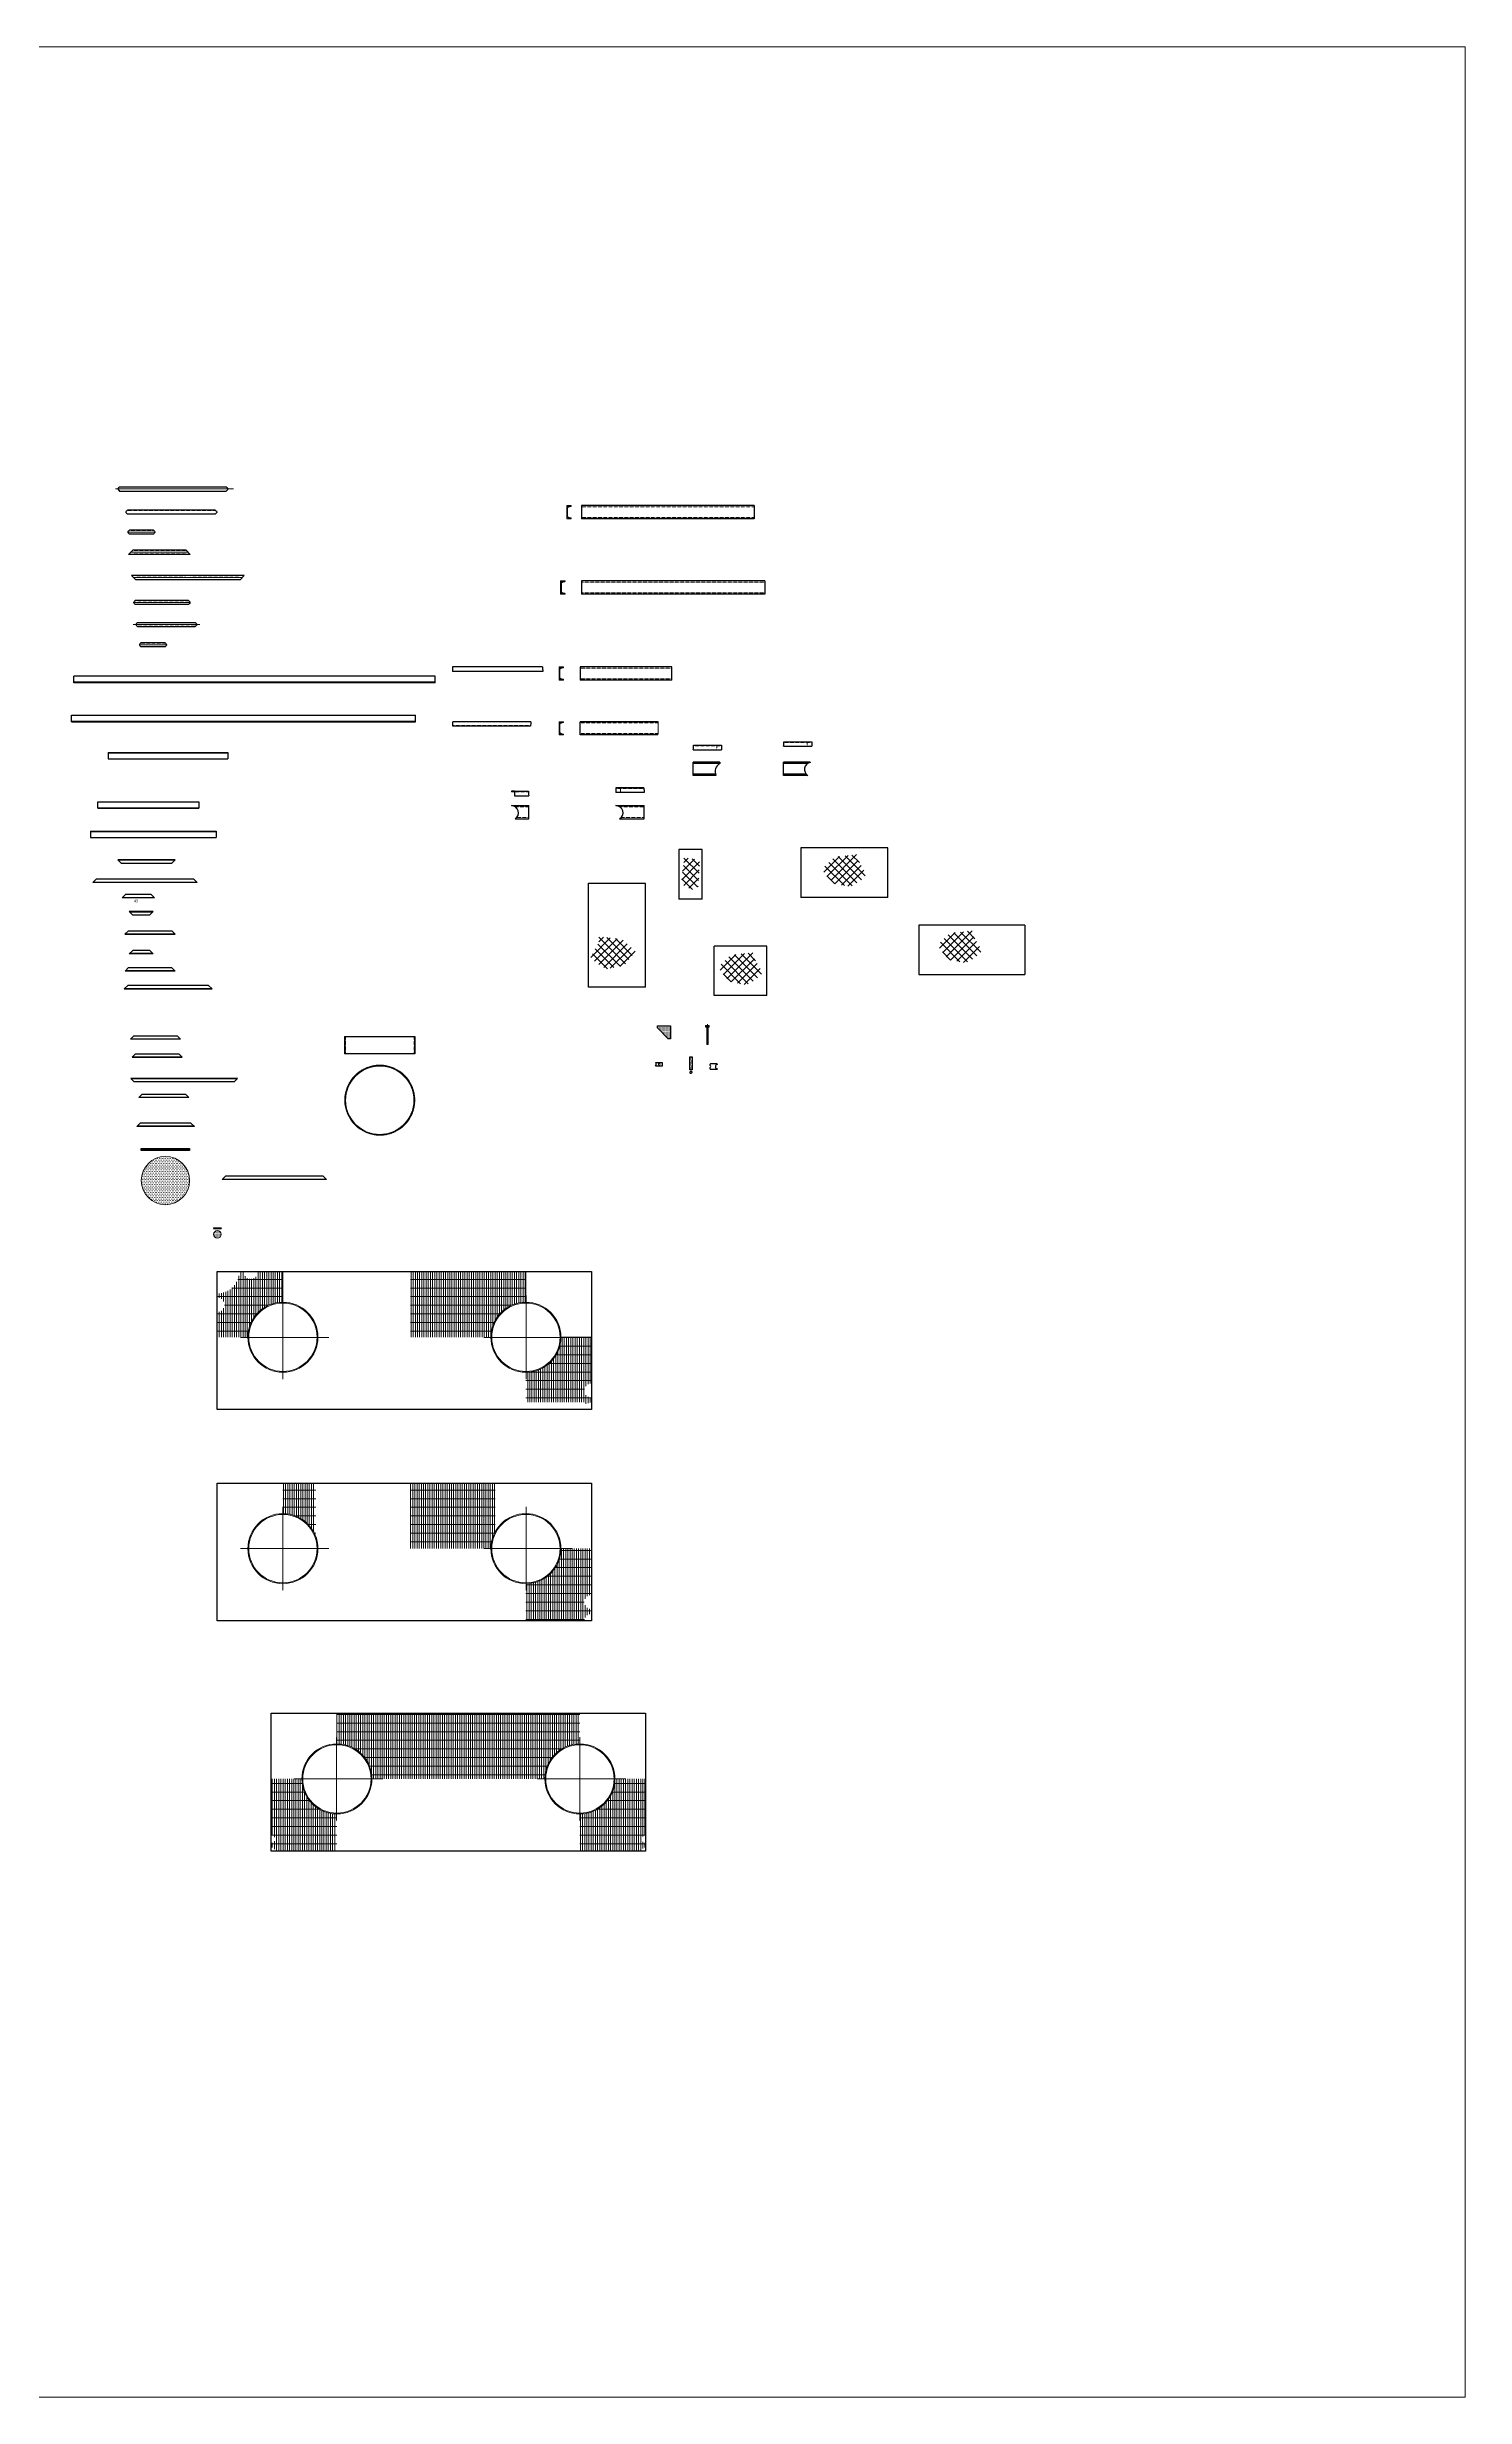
# Model space of a CAD drawing. Header units: inches. Extents: x -18249 to 140262, y -20124 to 30200.
# Drawn here: x 123807 to 140262, y -20124 to 7141 of the extents above; entities that cross this region are included whole.
import ezdxf

# ---------------------------------------------------------------- set-up
doc = ezdxf.new("R2010")
doc.units = ezdxf.units.IN
doc.header["$LTSCALE"] = 5
doc.header["$MEASUREMENT"] = 0
doc.linetypes.add('CENTER', pattern=[2, 1.25, -0.25, 0.25, -0.25])
doc.linetypes.add('HIDDEN', pattern=[0.375, 0.25, -0.125])
for name, color, linetype, lineweight in [('CENTER LINE', 1, 'CENTER', 0), ('HATCH', 250, 'Continuous', 0), ('HIDDEN', 8, 'HIDDEN', 0), ('STRUCTURE', 3, 'Continuous', 25)]:
    doc.layers.add(name, color=color, linetype=linetype, lineweight=lineweight)
doc.styles.add('BUKAKA 01', font='simpfrac.shx', dxfattribs={"height": 1.2})
pattern_1 = [(90, (68756.28, 118642.346), (-25, 2e-15), []), (180, (68756.28, 118642.35), (-1e-14, -100), [])]
pattern_2 = [(90, (145200.82, -33302.107), (-25, 2e-15), []), (180, (145200.82, -33302.11), (-1e-14, -100), [])]
pattern_3 = [(90, (146771.062, -43205.362), (-25, 2e-15), []), (180, (146771.06, -43205.36), (-1e-14, -100), [])]

msp = doc.modelspace()

# ---------------------------------------------------------------- hatches: boundary and pattern name
at = {"layer": 'HATCH'}
h = msp.add_hatch(dxfattribs=at)
h.set_pattern_fill('ANSI31', color=256, scale=100)
h.set_pattern_definition([(45, (265946.584, 65410.776), (-8.8388348, 8.8388348), [])])
h.paths.add_polyline_path([(129885.31949, 1811.05766, 0.3306147474), (129891.00437, 1818.71535), (129891.00437, 1820.77634), (129840.00437, 1820.77634), (129840.00437, 1667.77634), (129891.00437, 1667.77634), (129891.00437, 1669.83734, 0.3306147474), (129885.31949, 1677.49503), (129853.68926, 1687.05766, -0.3306147474), (129848.00437, 1694.71535), (129848.00437, 1793.83734, -0.3306147474), (129853.68926, 1801.49503)])
h = msp.add_hatch(dxfattribs=at)
h.set_pattern_fill('ANSI31', color=256, scale=100)
h.set_pattern_definition([(45, (265874.034, 64536.036), (-8.8388348, 8.8388348), [])])
h.paths.add_polyline_path([(129812.76933, 936.31727, 0.3306147474), (129818.45421, 943.97496), (129818.45421, 946.03595), (129767.45421, 946.03595), (129767.45421, 793.03595), (129818.45421, 793.03595), (129818.45421, 795.09695, 0.3306147474), (129812.76933, 802.75464), (129781.13909, 812.31727, -0.3306147474), (129775.45421, 819.97496), (129775.45421, 919.09695, -0.3306147474), (129781.13909, 926.75464)])
h = msp.add_hatch(dxfattribs=at)
h.set_pattern_fill('ANSI31', color=256, scale=100)
h.set_pattern_definition([(45, (265857.766, 63537.803), (-8.8388348, 8.8388348), [])])
h.paths.add_polyline_path([(129796.50122, -61.91587, 0.3306147474), (129802.1861, -54.25818), (129802.1861, -52.19718), (129751.1861, -52.19718), (129751.1861, -205.19718), (129802.1861, -205.19718), (129802.1861, -203.13619, 0.3306147474), (129796.50122, -195.4785), (129764.87099, -185.91587, -0.3306147474), (129759.1861, -178.25818), (129759.1861, -79.13619, -0.3306147474), (129764.87099, -71.4785)])
h = msp.add_hatch(dxfattribs=at)
h.set_pattern_fill('ANSI31', color=256, scale=100)
h.set_pattern_definition([(45, (265857.766, 62902.587), (-8.8388348, 8.8388348), [])])
h.paths.add_polyline_path([(129796.50122, -697.13134, 0.3306147474), (129802.1861, -689.47365), (129802.1861, -687.41265), (129751.1861, -687.41265), (129751.1861, -840.41265), (129802.1861, -840.41265), (129802.1861, -838.35166, 0.3306147474), (129796.50122, -830.69397), (129764.87099, -821.13134, -0.3306147474), (129759.1861, -813.47365), (129759.1861, -714.35166, -0.3306147474), (129764.87099, -706.69397)])
h = msp.add_hatch(dxfattribs=at)
h.set_pattern_fill('NET', color=256, scale=500, angle=45)
h.set_pattern_definition([(45, (251739.98, 60504.834), (-44.194174, 44.194174), []), (135, (251739.98, 60504.834), (-44.194174, -44.194174), [])])
h.paths.add_polyline_path([(131196.48698, -2330.39146), (131196.48698, -2262.66608), (131380.72476, -2293.16608), (131373.83312, -2433.66608), (131364.29662, -2600.16608), (131286.6229, -2637.66608), (131174.22948, -2572.77571), (131171.94497, -2498.16761)])
h = msp.add_hatch(dxfattribs=at)
h.set_pattern_fill('NET', color=256, scale=500, angle=45)
h.set_pattern_definition([(45, (251656.12, 60540.2), (-44.194174, 44.194174), []), (135, (251656.12, 60540.2), (-44.194174, -44.194174), [])])
h.paths.add_polyline_path([(133218.21523, -2295.02461), (133218.21523, -2227.29924), (132944.57931, -2257.79924), (132795.57931, -2398.29924), (132928.07931, -2564.79924), (133128.07931, -2602.29924), (133240.47273, -2537.40886), (133315.08084, -2462.80076)])
h = msp.add_hatch(dxfattribs=at)
h.set_pattern_fill('NET', color=256, scale=500, angle=45)
h.set_pattern_definition([(45, (250753.75, 59585.73), (-44.194174, 44.194174), []), (135, (250753.75, 59585.73), (-44.194174, -44.194174), [])])
h.paths.add_polyline_path([(130210.25599, -3249.49226), (130210.25599, -3181.76688), (130483.8919, -3212.26688), (130632.8919, -3352.76688), (130500.3919, -3519.26688), (130300.3919, -3556.76688), (130187.99848, -3491.87651), (130113.39038, -3417.26841)])
h = msp.add_hatch(dxfattribs=at)
h.set_pattern_fill('NET', color=256, scale=500, angle=45)
h.set_pattern_definition([(45, (252996.914, 59657.006), (-44.194174, 44.194174), []), (135, (252996.914, 59657.006), (-44.194174, -44.194174), [])])
h.paths.add_polyline_path([(134559.00867, -3178.21899), (134559.00867, -3110.49362), (134285.37275, -3140.99362), (134136.37275, -3281.49362), (134268.87275, -3447.99362), (134468.87275, -3485.49362), (134581.26617, -3420.60324), (134655.87427, -3345.99514)])
h = msp.add_hatch(dxfattribs=at)
h.set_pattern_fill('NET', color=256, scale=500, angle=45)
h.set_pattern_definition([(45, (250452.29, 59402.025), (-44.194174, 44.194174), []), (135, (250452.29, 59402.025), (-44.194174, -44.194174), [])])
h.paths.add_polyline_path([(132014.38648, -3433.20078), (132014.38648, -3365.47541), (131740.75056, -3395.97541), (131591.75056, -3536.47541), (131724.25056, -3702.97541), (131924.25056, -3740.47541), (132036.64398, -3675.58504), (132111.25209, -3600.97693)])
h = msp.add_hatch(dxfattribs=at)
h.set_pattern_fill('DOTS', color=256, scale=100)
h.paths.add_polyline_path([(131041.42335, -4215.08739), (130891.42335, -4215.08739), (130891.42335, -4240.08739), (131016.42335, -4365.08739), (131041.42335, -4365.08739)])
h = msp.add_hatch(dxfattribs=at)
h.set_pattern_fill('ANSI31', color=256, scale=50)
h.paths.add_polyline_path([(128075.3148, -5078.46501, 1), (127262.3148, -5078.46501, 1)])
h.paths.add_polyline_path([(127272.3148, -5078.46501, -1), (128065.3148, -5078.46501, -1)], flags=16)
h.paths.add_polyline_path([(127642.73787, -5058.44011), (127706.3093, -5058.44011), (127706.3093, -5013.44011), (127642.73787, -5013.44011)], flags=8)
h = msp.add_hatch(dxfattribs=at)
h.set_pattern_fill('ANSI31', color=256, scale=10, angle=90)
h.paths.add_polyline_path([(131264.84285, -4754.48987, 1), (131292.04285, -4754.48987, 1)])
h.paths.add_polyline_path([(131288.14285, -4754.48987, -1), (131268.74285, -4754.48987, -1)], flags=16)
h = msp.add_hatch(dxfattribs=at)
h.set_pattern_fill('ANSI31', color=256, scale=100)
h.paths.add_polyline_path([(125461.38447, -5662.24713), (125461.38447, -5637.24713), (124901.38447, -5637.24713), (124901.38447, -5662.24713)])
h = msp.add_hatch(dxfattribs=at)
h.set_pattern_fill('DOTS', color=256, scale=300)
h.paths.add_polyline_path([(124901.38447, -6010.96328, 1), (125461.38447, -6010.96328, 1)])
h = msp.add_hatch(dxfattribs=at)
h.set_pattern_fill('DOTS', color=256, scale=100)
h.paths.add_polyline_path([(125739.64825, -6635.66723, 1), (125828.64825, -6635.66723, 1)])
h = msp.add_hatch(dxfattribs=at)
h.set_pattern_fill('GRATE', color=256, scale=800, angle=90)
h.set_pattern_definition(pattern_1)
edge = h.paths.add_edge_path()
edge.add_line((126086.63343, -7067.73324), (126036.13343, -7067.73324))
edge.add_arc((125782.13343, -7067.73324), 254, 270, 360, ccw=False)
edge.add_line((125782.13343, -7321.73324), (125782.13343, -7368.23324))
edge.add_arc((125782.13343, -7452.73324), 84.5, -90, 90, ccw=False)
edge.add_line((125782.13343, -7537.23324), (125782.13343, -7828.73324))
edge.add_line((125782.13343, -7828.73324), (126137.63343, -7828.73324))
edge.add_arc((126544.13343, -7828.73324), 406.5, 90, 180, ccw=False)
edge.add_line((126544.13343, -7422.23324), (126544.13343, -7067.73324))
edge.add_line((126544.13343, -7067.73324), (126255.63343, -7067.73324))
edge.add_arc((126171.13343, -7067.73324), 84.5, 270, 360, ccw=False)
edge.add_arc((126171.13343, -7067.73324), 84.5, 180, 270, ccw=False)
h = msp.add_hatch(dxfattribs=at)
h.set_pattern_fill('GRATE', color=256, scale=800, angle=90)
h.set_pattern_definition(pattern_1)
h.paths.add_polyline_path([(128024.13343, -7067.73324), (128024.13343, -7828.73324), (128957.63343, -7828.73324, -0.4142135624), (129364.13343, -7422.23324), (129364.13343, -7067.73324)])
h = msp.add_hatch(dxfattribs=at)
h.set_pattern_fill('GRATE', color=256, scale=800, angle=90)
h.set_pattern_definition([(90, (137259.82, -21532.378), (-25, 2e-15), []), (180, (137259.82, -21532.38), (-1e-14, -100), [])])
h.paths.add_polyline_path([(129364.13343, -8235.23324), (129364.13343, -8583.23324), (130041.63343, -8583.23324), (130066.23664, -8608.12934, -0.1995494361), (130126.13343, -8583.23324), (130126.13343, -8532.23324, -1), (130126.13343, -8363.23324), (130126.13343, -7828.73324), (129770.63343, -7828.73324, -0.4142135624)])
h = msp.add_hatch(dxfattribs=at)
h.set_pattern_fill('GRATE', color=256, scale=800, angle=90)
h.set_pattern_definition(pattern_2)
h.paths.add_polyline_path([(126544.13343, -9520.4618), (126544.13343, -9874.9618, -0.313371067), (126925.13343, -10139.75347), (126925.13343, -9520.4618)])
h = msp.add_hatch(dxfattribs=at)
h.set_pattern_fill('GRATE', color=256, scale=800, angle=90)
h.set_pattern_definition(pattern_2)
h.paths.add_polyline_path([(128024.13343, -9520.4618), (128024.13343, -10281.4618), (128957.63343, -10281.4618, -0.1279014262), (129009.13343, -10083.42834), (129009.13343, -9520.4618)])
h = msp.add_hatch(dxfattribs=at)
h.set_pattern_fill('GRATE', color=256, scale=800, angle=90)
h.set_pattern_definition(pattern_2)
h.paths.add_polyline_path([(129364.13343, -10687.9618), (129364.13343, -11120.4618), (130041.63343, -11120.4618, -0.4142135624), (130126.13343, -11035.9618), (130126.13343, -10984.9618, -1), (130126.13343, -10815.9618), (130126.13343, -10281.4618), (129770.63343, -10281.4618, -0.4142135624)])
h = msp.add_hatch(dxfattribs=at)
h.set_pattern_fill('GRATE', color=256, scale=800, angle=90)
h.set_pattern_definition(pattern_3)
h.paths.add_polyline_path([(126408.60379, -12953.16405), (126408.60379, -13607.66405, -1), (126408.60379, -13696.66405), (126408.60379, -13747.66405, -0.4142135624), (126453.10379, -13792.16405), (127170.60379, -13792.16405), (127170.60379, -13359.66405, -0.4142135624), (126764.10379, -12953.16405)])
h.paths.add_polyline_path([(127170.60379, -12192.16405), (127170.60379, -12546.66405, -0.4142135624), (127577.10379, -12953.16405), (128564.60379, -12953.16405), (128564.60379, -12192.16405)])
h = msp.add_hatch(dxfattribs=at)
h.set_pattern_fill('GRATE', color=256, scale=800, angle=90)
h.set_pattern_definition(pattern_3)
h.paths.add_polyline_path([(128564.60379, -12192.16405), (128564.60379, -12953.16405), (129584.10379, -12953.16405, -0.4142135624), (129990.60379, -12546.66405), (129990.60379, -12192.16405)])
h = msp.add_hatch(dxfattribs=at)
h.set_pattern_fill('GRATE', color=256, scale=800, angle=90)
h.set_pattern_definition(pattern_3)
h.paths.add_polyline_path([(129990.60379, -13359.66405), (129990.60379, -13792.16405), (130708.10379, -13792.16405, -0.4142135624), (130752.60379, -13747.66405), (130752.60379, -13696.66405, -1), (130752.60379, -13607.66405), (130752.60379, -12953.16405), (130397.10379, -12953.16405, -0.4142135624)])

# ---------------------------------------------------------------- linework, layer by layer
at = {"layer": 'CENTER LINE'}
for p, q in [((124603.33345, 2013.2371), (125972.13312, 2013.2371)), ((125060.00027, 1512.752), (124744.50027, 1512.752)), ((125443.92237, 1278.55935), (124777.92235, 1278.55935)), ((126072.75125, 984.00799), (124813.27762, 984.00799)), ((125473.30179, 695.38288), (124807.30178, 695.38288)), ((125473.30179, 695.38288), (124807.30178, 695.38288)), ((124807.39552, 440.00407), (125581.78388, 440.00407)), ((124879.51292, 205.38666), (125195.01292, 205.38666)), ((131471.02126, -4434.43032), (131471.02126, -4198.32079)), ((126544.13343, -7344.71982), (126544.13343, -8315.95621)), ((129366.91299, -7344.71982), (129366.91299, -8315.95621)), ((126052.47989, -7830.33802), (127078.62232, -7830.33802)), ((127078.62232, -7830.33802), (126795.40692, -7830.33802)), ((128875.25945, -7830.33802), (129901.40188, -7830.33802)), ((126544.13343, -9795.8436), (126544.13343, -10767.07999)), ((129366.91299, -9795.8436), (129366.91299, -10767.07999)), ((126052.47989, -10281.4618), (127078.62232, -10281.4618)), ((128875.25945, -10281.4618), (129901.40188, -10281.4618)), ((127167.82423, -12467.54585), (127167.82423, -13438.78224)), ((129990.60379, -12467.54585), (129990.60379, -13438.78224)), ((126676.17069, -12953.16405), (127702.31312, -12953.16405)), ((129498.95025, -12953.16405), (130525.09268, -12953.16405))]:
    msp.add_line(p, q, dxfattribs=at)
at = {"layer": 'HATCH'}
for p, q in [((130899.10767, -687.41265), (130899.10767, -825.69633)), ((131459.71329, -4230.68992), (131459.71329, -4213.56831)), ((131462.02126, -4404.68992), (131462.02126, -4230.68992)), ((131480.02126, -4404.68992), (131480.02126, -4230.68992)), ((131482.32924, -4230.68992), (131482.32924, -4213.56831)), ((131462.02126, -4430.68992), (131462.02126, -4404.68992)), ((131480.02126, -4430.68992), (131480.02126, -4404.68992)), ((126544.13343, -7067.73324), (126544.13343, -7422.23324)), ((129364.13343, -7422.23324), (129364.13343, -7067.73324)), ((129770.63343, -7828.73324), (130126.13343, -7828.73324))]:
    msp.add_line(p, q, dxfattribs=at)
for points in [[(111709.94854, 7140.7156), (140261.52286, 7140.7156), (140261.52286, -20124.17019), (111709.94854, -20124.17019)], [(131491.36909, -4230.68992), (131450.03563, -4230.68992), (131450.03563, -4213.56831), (131491.36909, -4213.56831)]]:
    msp.add_lwpolyline(points, close=True, dxfattribs=at)
for points in [[(129840.00437, 1820.77634), (129891.00437, 1820.77634), (129891.00437, 1818.71535, -0.3306147474), (129885.31949, 1811.05766), (129853.68926, 1801.49503, 0.3306147474), (129848.00437, 1793.83734), (129848.00437, 1694.71535, 0.3306147474), (129853.68926, 1687.05766), (129885.31949, 1677.49503, -0.3306147474), (129891.00437, 1669.83734), (129891.00437, 1667.77634), (129840.00437, 1667.77634)], [(129767.45421, 946.03595), (129818.45421, 946.03595), (129818.45421, 943.97496, -0.3306147474), (129812.76933, 936.31727), (129781.13909, 926.75464, 0.3306147474), (129775.45421, 919.09695), (129775.45421, 819.97496, 0.3306147474), (129781.13909, 812.31727), (129812.76933, 802.75464, -0.3306147474), (129818.45421, 795.09695), (129818.45421, 793.03595), (129767.45421, 793.03595)], [(129751.1861, -52.19718), (129802.1861, -52.19718), (129802.1861, -54.25818, -0.3306147474), (129796.50122, -61.91587), (129764.87099, -71.4785, 0.3306147474), (129759.1861, -79.13619), (129759.1861, -178.25818, 0.3306147474), (129764.87099, -185.91587), (129796.50122, -195.4785, -0.3306147474), (129802.1861, -203.13619), (129802.1861, -205.19718), (129751.1861, -205.19718)], [(129751.1861, -687.41265), (129802.1861, -687.41265), (129802.1861, -689.47365, -0.3306147474), (129796.50122, -697.13134), (129764.87099, -706.69397, 0.3306147474), (129759.1861, -714.35166), (129759.1861, -813.47365, 0.3306147474), (129764.87099, -821.13134), (129796.50122, -830.69397, -0.3306147474), (129802.1861, -838.35166), (129802.1861, -840.41265), (129751.1861, -840.41265)]]:
    msp.add_lwpolyline(points, format="xyb", close=True, dxfattribs=at)
for points in [[(130895.89571, -840.41265), (130899.10767, -825.69633)], [(131462.02126, -4430.68992), (131480.02126, -4430.68992)]]:
    msp.add_lwpolyline(points, dxfattribs=at)
for centre, radius in [((127668.8148, -5078.46501), 406.5), ((127668.8148, -5078.46501), 396.5), ((130912.32043, -4661.98441), 10.78831), ((131278.44285, -4754.48987), 13.6), ((131278.44285, -4754.48987), 9.7), ((125181.38447, -6010.96328), 280), ((125784.14825, -6635.66723), 44.5), ((126544.13343, -7828.73324), 406.5), ((126544.13343, -7828.73324), 396.5), ((129364.13343, -7828.73324), 406.5), ((129364.13343, -7828.73324), 396.5), ((126544.13343, -10281.4618), 406.5), ((126544.13343, -10281.4618), 396.5), ((129364.13343, -10281.4618), 406.5), ((129364.13343, -10281.4618), 396.5), ((127170.60379, -12953.16405), 406.5), ((127170.60379, -12953.16405), 396.5), ((129990.60379, -12953.16405), 406.5), ((129990.60379, -12953.16405), 396.5)]:
    msp.add_circle(centre, radius, dxfattribs=at)
at = {"layer": 'HATCH', "color": 250, "lineweight": 0}
for radius, start, end in [(406.5, 0, 180), (396.5, 0, 180), (406.5, 180, 0), (396.5, 180, 0)]:
    msp.add_arc((127668.8148, -5078.46501), radius, start, end, dxfattribs=at)
at = {"layer": 'HIDDEN'}
for p, q in [((125755.01934, 1764.79366), (124744.01933, 1764.79366)), ((125755.01934, 1724.79366), (124744.01933, 1724.79366)), ((132013.28986, 1806.06002), (130008.66382, 1806.06002)), ((132013.28986, 1682.49266), (130008.66382, 1682.49266)), ((125038.00027, 1532.752), (124766.50027, 1532.752)), ((125038.00027, 1492.752), (124766.50027, 1492.752)), ((125415.92237, 1298.55935), (124805.92235, 1298.55935)), ((125415.92237, 1258.55935), (124805.92235, 1258.55935)), ((125415.01443, 1004.00799), (124841.27762, 1004.00799)), ((125415.01443, 964.00799), (124841.27762, 964.00799)), ((125471.01443, 1004.00799), (126044.75125, 1004.00799)), ((125471.01443, 964.00799), (126044.75125, 964.00799)), ((132136.16382, 931.31963), (130008.66382, 931.31963)), ((125445.30179, 715.38288), (124835.30178, 715.38288)), ((125445.30179, 675.38288), (124835.30178, 675.38288)), ((132136.16382, 807.75228), (130008.66382, 807.75228)), ((124862.97263, 460.00407), (125523.97263, 460.00407)), ((124862.97263, 420.00407), (125523.97263, 420.00407)), ((124901.51292, 225.38666), (125173.01292, 225.38666)), ((124901.51292, 185.38666), (125173.01292, 185.38666)), ((131056.64806, -66.9135), (129992.39571, -66.9135)), ((131056.64806, -190.48086), (129992.39571, -190.48086)), ((129418.61256, -730.41265), (128515.11256, -730.41265)), ((130899.10767, -702.12898), (129992.39571, -702.12898)), ((130899.10767, -825.69633), (129992.39571, -825.69633)), ((131309.55461, -969.03729), (131634.05461, -969.03729)), ((131579.55461, -961.03729), (131579.55461, -1012.03729)), ((132357.52116, -928.47284), (132682.02116, -928.47284)), ((132627.52116, -920.47284), (132627.52116, -971.47284)), ((129232.20152, -1502.63756), (129393.70152, -1502.63756)), ((130733.99017, -1463.72089), (130408.49017, -1463.72089)), ((130462.99017, -1506.72089), (130462.99017, -1455.72089)), ((129243.191, -1675.82315), (129396.91347, -1675.82315)), ((129257.14074, -1799.3905), (129396.91347, -1799.3905)), ((130455.54935, -1675.82315), (130737.20212, -1675.82315)), ((130469.49908, -1799.3905), (130737.20212, -1799.3905)), ((124631.07545, -2293.33898), (125292.07545, -2293.33898)), ((125544.06564, -2550.65678), (124341.59201, -2550.65678)), ((125048.98228, -2727.92821), (124681.99722, -2727.92821)), ((127270.98189, -4339.33314), (127270.98189, -4539.33314)), ((128065.7925, -4339.33314), (128065.7925, -4539.33314)), ((131268.74285, -4726.60152), (131268.74285, -4576.60152)), ((131288.14285, -4576.60152), (131288.14285, -4726.60152)), ((127045.69654, -5993.8127), (125843.22291, -5993.8127))]:
    msp.add_line(p, q, dxfattribs=at)
at = {"layer": 'STRUCTURE'}
for p, q in [((124647.83345, 2037.2371), (125887.63312, 2037.2371)), ((124647.83345, 1989.2371), (125887.63312, 1989.2371)), ((125759.01934, 1768.79366), (124740.01933, 1768.79366)), ((125759.01934, 1720.79366), (124740.01933, 1720.79366)), ((132013.28986, 1820.77634), (130008.66382, 1820.77634)), ((130008.66382, 1820.77634), (130008.66382, 1667.77634)), ((132013.28986, 1667.77634), (130008.66382, 1667.77634)), ((132013.28986, 1820.77634), (132013.28986, 1667.77634)), ((125042.00027, 1536.752), (124762.50027, 1536.752)), ((125042.00027, 1488.752), (124762.50027, 1488.752)), ((124753.92235, 1254.55935), (124801.92235, 1302.55935)), ((125467.92237, 1254.55935), (124753.92235, 1254.55935)), ((125419.92237, 1302.55935), (124801.92235, 1302.55935)), ((125467.92237, 1254.55935), (125419.92237, 1302.55935)), ((126096.75125, 1008.00799), (124789.27762, 1008.00799)), ((124789.27762, 1008.00799), (124837.27762, 960.00799)), ((126048.75125, 960.00799), (124837.27762, 960.00799)), ((126096.75125, 1008.00799), (126048.75125, 960.00799)), ((132136.16382, 946.03595), (130008.66382, 946.03595)), ((130008.66382, 946.03595), (130008.66382, 895.03595)), ((130008.66382, 946.03595), (130008.66382, 793.03595)), ((132136.16382, 946.03595), (132136.16382, 793.03595)), ((125449.30179, 719.38288), (124831.30178, 719.38288)), ((125449.30179, 671.38288), (124831.30178, 671.38288)), ((132136.16382, 793.03595), (130008.66382, 793.03595)), ((124858.97263, 464.00407), (125527.97263, 464.00407)), ((124858.97263, 416.00407), (125527.97263, 416.00407)), ((125177.01292, 229.38666), (124897.51292, 229.38666)), ((125177.01292, 229.38666), (124897.51292, 229.38666)), ((125177.01292, 181.38666), (124897.51292, 181.38666)), ((128312.91576, -159.8805), (124118.91576, -159.8805)), ((124118.91576, -234.8805), (124118.91576, -159.8805)), ((128312.91576, -228.8805), (124118.91576, -228.8805)), ((128312.91576, -234.8805), (124118.91576, -234.8805)), ((128312.91576, -234.8805), (128312.91576, -159.8805)), ((129557.58971, -52.19718), (128514.08971, -52.19718)), ((128514.08971, -52.19718), (128514.08971, -103.19718)), ((129560.80166, -103.19718), (128514.08971, -103.19718)), ((129992.39571, -52.19718), (129992.39571, -205.19718)), ((131056.14571, -52.19718), (129992.39571, -52.19718)), ((131056.14571, -205.19718), (129992.39571, -205.19718)), ((131056.14571, -52.19718), (130624.89571, -52.19718)), ((124092.34732, -613.13001), (128081.21876, -613.13001)), ((124092.34732, -688.13001), (124092.34732, -613.13001)), ((124092.34732, -682.13001), (128081.21876, -682.13001)), ((124092.34732, -688.13001), (128081.21876, -688.13001)), ((128081.21876, -688.13001), (128081.21876, -613.13001)), ((128515.11256, -738.41265), (128515.11256, -687.41265)), ((129421.82451, -687.41265), (128515.11256, -687.41265)), ((129418.61256, -738.41265), (128515.11256, -738.41265)), ((129992.39571, -840.41265), (129992.39571, -687.41265)), ((130899.10767, -687.41265), (129992.39571, -687.41265)), ((124516.28049, -1043.62965), (125904.16058, -1043.62965)), ((124516.28049, -1043.62965), (124516.28049, -1118.62965)), ((124516.28049, -1049.62965), (125904.16058, -1049.62965)), ((125904.16058, -1043.62965), (125904.16058, -1118.62965)), ((130895.89571, -840.41265), (129992.39571, -840.41265)), ((131306.34266, -1012.03729), (131634.05461, -1012.03729)), ((131309.55461, -961.03729), (131634.05461, -961.03729)), ((131634.05461, -961.03729), (131634.05461, -1012.03729)), ((132354.30921, -971.47284), (132682.02116, -971.47284)), ((132357.52116, -920.47284), (132682.02116, -920.47284)), ((132682.02116, -920.47284), (132682.02116, -971.47284)), ((124516.28049, -1118.62965), (125904.16058, -1118.62965)), ((131306.34266, -1309.94351), (131306.34266, -1156.94351)), ((131613.85323, -1156.94351), (131306.34266, -1156.94351)), ((131613.85323, -1171.65984), (131306.34266, -1171.65984)), ((131564.45232, -1295.22719), (131306.34266, -1295.22719)), ((131569.90757, -1309.94351), (131306.34266, -1309.94351)), ((131613.85323, -1156.94351), (131613.85323, -1171.65984)), ((132354.30921, -1309.94351), (132354.30921, -1156.94351)), ((132661.81979, -1156.94351), (132354.30921, -1156.94351)), ((132632.36415, -1171.65984), (132354.30921, -1171.65984)), ((132618.41441, -1295.22719), (132354.30921, -1295.22719)), ((132636.21916, -1309.94351), (132354.30921, -1309.94351)), ((132661.81979, -1156.94351), (132661.81979, -1158.84112)), ((124396.69778, -1617.25525), (125570.48501, -1617.25525)), ((124396.69778, -1692.25525), (124396.69778, -1617.25525)), ((125570.48501, -1617.25525), (125570.48501, -1692.25525)), ((129232.20152, -1494.63756), (129196.13182, -1494.63756)), ((129196.13182, -1494.63756), (129196.13182, -1502.63756)), ((129232.20152, -1502.63756), (129196.13182, -1502.63756)), ((129232.20152, -1494.63756), (129393.70152, -1494.63756)), ((129232.20152, -1502.63756), (129232.20152, -1545.63756)), ((129232.20152, -1545.63756), (129396.91347, -1545.63756)), ((130733.99017, -1455.72089), (130408.49017, -1455.72089)), ((130408.49017, -1455.72089), (130408.49017, -1506.72089)), ((130737.20212, -1506.72089), (130408.49017, -1506.72089)), ((130733.99017, -1455.72089), (130462.99017, -1455.72089)), ((130737.20212, -1506.72089), (130462.99017, -1506.72089)), ((124396.69778, -1686.25525), (125570.48501, -1686.25525)), ((124396.69778, -1692.25525), (125570.48501, -1692.25525)), ((129196.13182, -1661.10683), (129396.91347, -1661.10683)), ((129239.33599, -1814.10683), (129396.91347, -1814.10683)), ((129396.91347, -1814.10683), (129396.91347, -1661.10683)), ((130408.49017, -1661.10683), (130737.20212, -1661.10683)), ((130451.69433, -1814.10683), (130737.20212, -1814.10683)), ((130737.20212, -1814.10683), (130737.20212, -1661.10683)), ((124310.34818, -1956.50693), (124310.34818, -2031.50693)), ((124310.34818, -1956.50693), (124310.34818, -2031.50693)), ((124310.34818, -1956.50693), (125770.34818, -1956.50693)), ((124310.34818, -1956.50693), (125770.34818, -1956.50693)), ((124310.34818, -1962.50693), (125770.34818, -1962.50693)), ((124310.34818, -2031.50693), (125770.34818, -2031.50693)), ((125770.34818, -1956.50693), (125770.34818, -2031.50693)), ((131139.82149, -2171.56183), (131139.82149, -2745.56183)), ((131411.32149, -2171.56183), (131139.82149, -2171.56183)), ((131411.32149, -2745.56183), (131411.32149, -2171.56183)), ((132553.70019, -2152.29924), (132553.70019, -2726.29924)), ((133564.7002, -2152.29924), (132553.70019, -2152.29924)), ((133564.7002, -2726.29924), (133564.7002, -2152.29924)), ((125296.07545, -2289.33898), (124627.07545, -2289.33898)), ((124627.07545, -2289.33898), (125296.07545, -2289.33898)), ((124666.07545, -2328.33898), (124627.07545, -2289.33898)), ((124906.57545, -2289.33898), (124627.07545, -2289.33898)), ((124666.07545, -2328.33898), (125257.07545, -2328.33898)), ((125257.07545, -2328.33898), (125296.07545, -2289.33898)), ((124376.59201, -2515.65678), (124337.59201, -2554.65678)), ((125548.06564, -2554.65678), (124337.59201, -2554.65678)), ((125509.06564, -2515.65678), (124376.59201, -2515.65678)), ((124716.99722, -2692.92821), (124677.99722, -2731.92821)), ((125013.98228, -2692.92821), (124716.99722, -2692.92821)), ((125013.98228, -2692.92821), (125052.98228, -2731.92821)), ((125509.06564, -2515.65678), (125548.06564, -2554.65678)), ((130089.97136, -3765.74051), (130089.97136, -2559.26688)), ((130750.97136, -2563.26688), (130089.97136, -2563.26688)), ((130750.97136, -3765.74051), (130750.97136, -2563.26688)), ((133564.7002, -2726.29924), (132553.70019, -2726.29924)), ((125052.98228, -2731.92821), (124677.99722, -2731.92821)), ((125039.92559, -2890.2712), (124760.42559, -2890.2712)), ((124799.42559, -2929.2712), (124760.42559, -2890.2712)), ((124764.42559, -2894.2712), (125035.92559, -2894.2712)), ((124799.42559, -2929.2712), (125000.92559, -2929.2712)), ((125000.92559, -2929.2712), (125039.92559, -2890.2712)), ((131411.32149, -2745.56183), (131139.82149, -2745.56183)), ((124711.80574, -3152.05479), (124751.80574, -3112.05479)), ((124711.80574, -3152.05479), (125293.80574, -3152.05479)), ((124715.80574, -3148.05479), (125289.80574, -3148.05479)), ((124751.80574, -3112.05479), (125253.80574, -3112.05479)), ((125253.80574, -3112.05479), (125293.80574, -3152.05479)), ((133923.81922, -3046.39544), (133923.81922, -3618.86907)), ((135155.61889, -3046.39544), (133923.81922, -3046.39544)), ((135155.61889, -3046.39544), (135155.61889, -3618.86907)), ((124712.42261, -3579.61933), (124752.42261, -3539.61933)), ((124752.42261, -3539.61933), (125252.89624, -3539.61933)), ((124801.10016, -3341.68808), (124761.10016, -3381.68808)), ((125040.60016, -3381.68808), (124761.10016, -3381.68808)), ((125036.60016, -3377.68808), (124765.10016, -3377.68808)), ((125000.60016, -3341.68808), (124801.10016, -3341.68808)), ((125000.60016, -3341.68808), (125040.60016, -3381.68808)), ((125292.89624, -3579.61933), (125252.89624, -3539.61933)), ((132158.87145, -3290.47541), (131548.87143, -3290.47541)), ((131548.87143, -3864.21222), (131548.87143, -3290.47541)), ((132158.87145, -3864.21222), (132158.87145, -3290.47541)), ((124703.58584, -3786.62293), (124743.58584, -3746.62293)), ((124703.58584, -3786.62293), (125722.58585, -3786.62293)), ((124707.58584, -3782.62293), (125718.58585, -3782.62293)), ((125292.89624, -3579.61933), (124712.42261, -3579.61933)), ((124716.42261, -3575.61933), (125288.89624, -3575.61933)), ((125682.58585, -3746.62293), (124743.58584, -3746.62293)), ((125722.58585, -3786.62293), (125682.58585, -3746.62293)), ((130750.97136, -3765.74051), (130089.97136, -3765.74051)), ((133923.81922, -3618.86907), (135155.61889, -3618.86907)), ((132158.87145, -3864.21222), (131548.87143, -3864.21222)), ((124776.38489, -4371.9183), (124816.38489, -4331.9183)), ((124816.38489, -4331.9183), (125316.85852, -4331.9183)), ((125356.85852, -4371.9183), (125316.85852, -4331.9183)), ((127260.98189, -4339.33314), (128075.7925, -4339.33314)), ((127260.98189, -4339.33314), (127260.98189, -4539.33314)), ((128075.7925, -4339.33314), (128075.7925, -4539.33314)), ((125356.85852, -4371.9183), (124776.38489, -4371.9183)), ((124780.38489, -4367.9183), (125352.85852, -4367.9183)), ((124834.47218, -4539.73889), (124794.47218, -4579.73889)), ((124794.47218, -4579.73889), (125376.209, -4579.73889)), ((124798.47218, -4575.73889), (125372.209, -4575.73889)), ((124834.47218, -4539.73889), (125336.209, -4539.73889)), ((125336.209, -4539.73889), (125376.209, -4579.73889)), ((128075.7925, -4539.33314), (127260.98189, -4539.33314)), ((126019.3941, -4826.0471), (124779.59443, -4826.0471)), ((124779.59443, -4826.0471), (124819.59443, -4866.0471)), ((126015.3941, -4830.0471), (124783.59443, -4830.0471)), ((125979.3941, -4866.0471), (124819.59443, -4866.0471)), ((126019.3941, -4826.0471), (125979.3941, -4866.0471)), ((124872.79276, -5048.21901), (124912.79276, -5008.21901)), ((125453.26639, -5048.21901), (124872.79276, -5048.21901)), ((124876.79276, -5044.21901), (125449.26639, -5044.21901)), ((124912.79276, -5008.21901), (125414.79276, -5008.21901)), ((125453.26639, -5048.21901), (125413.26639, -5008.21901)), ((124886.68059, -5344.28131), (124847.68059, -5383.28131)), ((125516.68059, -5383.28131), (124847.68059, -5383.28131)), ((125512.68059, -5379.28131), (124851.68059, -5379.28131)), ((125477.68059, -5344.28131), (124886.68059, -5344.28131)), ((125477.68059, -5344.28131), (125516.68059, -5383.28131)), ((125878.22291, -5958.8127), (125839.22291, -5997.8127)), ((127049.69654, -5997.8127), (125839.22291, -5997.8127)), ((127010.69654, -5958.8127), (125878.22291, -5958.8127)), ((127010.69654, -5958.8127), (127049.69654, -5997.8127)), ((125739.64825, -6560.47341), (125828.64825, -6560.47341)), ((125739.64825, -6560.47341), (125739.64825, -6566.47341)), ((125739.64825, -6566.47341), (125828.64825, -6566.47341)), ((125828.64825, -6560.47341), (125828.64825, -6566.47341)), ((126408.60379, -12192.16405), (130752.60379, -12192.16405))]:
    msp.add_line(p, q, dxfattribs=at)
for points in [[(124647.83345, 2037.2371), (124639.95845, 2029.26835), (124634.33345, 2022.9871), (124630.95845, 2017.83085), (124629.83345, 2013.2371), (124630.95845, 2008.64335), (124634.33345, 2003.4871), (124639.95845, 1997.20585), (124647.83345, 1989.2371)], [(125887.63312, 2037.2371), (125896.63048, 2029.26835), (125903.05717, 2022.9871), (125906.91319, 2017.83085), (125908.19852, 2013.2371), (125906.91319, 2008.64335), (125903.05717, 2003.4871), (125896.63048, 1997.20585), (125887.63312, 1989.2371)], [(124740.01933, 1768.79366), (124732.14433, 1760.82491), (124726.51933, 1754.54366), (124723.14433, 1749.38741), (124722.01933, 1744.79366), (124723.14433, 1740.19991), (124726.51933, 1735.04366), (124732.14433, 1728.76241), (124740.01933, 1720.79366)], [(125759.01934, 1768.79366), (125766.89434, 1760.82491), (125772.51934, 1754.54366), (125775.89434, 1749.38741), (125777.01934, 1744.79366), (125775.89434, 1740.19991), (125772.51934, 1735.04366), (125766.89434, 1728.76241), (125759.01934, 1720.79366)], [(124762.50027, 1536.752), (124754.62527, 1528.78325), (124749.00027, 1522.502), (124745.62527, 1517.34575), (124744.50027, 1512.752), (124745.62527, 1508.15825), (124749.00027, 1503.002), (124754.62527, 1496.72075), (124762.50027, 1488.752)], [(125042.00027, 1536.752), (125049.87527, 1528.78325), (125055.50027, 1522.502), (125058.87527, 1517.34575), (125060.00027, 1512.752), (125058.87527, 1508.15825), (125055.50027, 1503.002), (125049.87527, 1496.72075), (125042.00027, 1488.752)], [(124831.30178, 719.38288), (124823.42678, 711.41413), (124817.80178, 705.13288), (124814.42678, 699.97663), (124813.30178, 695.38288), (124814.42678, 690.78913), (124817.80178, 685.63288), (124823.42678, 679.35163), (124831.30178, 671.38288)], [(125449.30179, 719.38288), (125457.17679, 711.41413), (125462.80179, 705.13288), (125466.17679, 699.97663), (125467.30179, 695.38288), (125466.17679, 690.78913), (125462.80179, 685.63288), (125457.17679, 679.35163), (125449.30179, 671.38288)], [(124858.97263, 464.00407), (124849.97527, 456.03532), (124843.54858, 449.75407), (124839.69257, 444.59782), (124838.40723, 440.00407), (124839.69257, 435.41032), (124843.54858, 430.25407), (124849.97527, 423.97282), (124858.97263, 416.00407)], [(125527.97263, 464.00407), (125536.97, 456.03532), (125543.39669, 449.75407), (125547.2527, 444.59782), (125548.53804, 440.00407), (125547.2527, 435.41032), (125543.39669, 430.25407), (125536.97, 423.97282), (125527.97263, 416.00407)], [(124897.51292, 229.38666), (124889.63792, 221.41791), (124884.01292, 215.13666), (124880.63792, 209.98041), (124879.51292, 205.38666), (124880.63792, 200.79291), (124884.01292, 195.63666), (124889.63792, 189.35541), (124897.51292, 181.38666)], [(125177.01292, 229.38666), (125184.88792, 221.41791), (125190.51292, 215.13666), (125193.88792, 209.98041), (125195.01292, 205.38666), (125193.88792, 200.79291), (125190.51292, 195.63666), (125184.88792, 189.35541), (125177.01292, 181.38666)], [(131500.37406, -4665.67996), (131500.37406, -4671.72833)]]:
    msp.add_lwpolyline(points, dxfattribs=at)
for points in [[(131016.42335, -4365.08739), (130891.42335, -4240.08739), (130891.42335, -4215.08739), (131041.42335, -4215.08739), (131041.42335, -4365.08739)], [(131264.84285, -4576.60152), (131292.04285, -4576.60152), (131292.04285, -4726.60152), (131264.84285, -4726.60152)], [(124901.38447, -5662.24713), (124901.38447, -5637.24713), (125461.38447, -5637.24713), (125461.38447, -5662.24713)], [(125782.13343, -8667.73324), (125782.13343, -7067.73324), (130126.13343, -7067.73324), (130126.13343, -8667.73324)], [(125782.13343, -11120.4618), (125782.13343, -9520.4618), (130126.13343, -9520.4618), (130126.13343, -11120.4618)], [(126408.60379, -13792.16405), (126408.60379, -12192.16405), (130752.60379, -12192.16405), (130752.60379, -13792.16405)]]:
    msp.add_lwpolyline(points, close=True, dxfattribs=at)
msp.add_lwpolyline([(130869.32043, -4639.32265), (130944.32043, -4639.32265), (130944.32043, -4684.64617), (130869.32043, -4684.64617, 0.273701293)], format="xyb", close=True, dxfattribs=at)
for points in [[(131586.57661, -4663.34172, 0.4142135624), (131581.57661, -4658.34172), (131505.37406, -4658.34172, 0.4142135624), (131500.37406, -4663.34172), (131500.37406, -4665.67996)], [(131500.37406, -4703.30872), (131500.37406, -4711.00348), (131500.37406, -4713.34172, 0.4142135624), (131505.37406, -4718.34172), (131581.57661, -4718.34172, 0.4142135624), (131586.57661, -4713.34172)]]:
    msp.add_lwpolyline(points, format="xyb", dxfattribs=at)
for centre, radius, start, end in [((129964.08971, -52.19718), 406.5, 180, 187.207393425), ((129030.87499, -128.69718), 2026.71502, 357.836810518, 2.163189482), ((129825.11256, -738.41265), 406.5, 172.792606575, 180), ((130903.05461, -961.03729), 406.5, 352.792606575, 0), ((131951.02116, -920.47284), 406.5, 352.792606575, 0), ((131668.31946, -1265.09351), 108.15, 120.239620873, 204.500539007), ((132679.42332, -1239.54351), 82.6, 102.305130114, 238.462744811), ((129800.20152, -1494.63756), 406.5, 180, 187.207393425), ((131140.49017, -1455.72089), 406.5, 180, 187.207393425), ((129196.13182, -1743.70683), 82.6, 301.537255189, 90), ((130408.49017, -1743.70683), 82.6, 301.537255189, 90), ((131491.37406, -4687.51853), 18.17499, 299.68201539, 60.31798461), ((131586.57661, -4688.34172), 24, 90, 270)]:
    msp.add_arc(centre, radius, start, end, dxfattribs=at)

# ---------------------------------------------------------------- texts
at = {"layer": 'HATCH', "color": 2, "insert": (124816.60581, -2752.11723), "char_height": 30, "width": 632.7817318, "attachment_point": 1, "style": 'BUKAKA 01'}
msp.add_mtext('43', dxfattribs=at)

doc.saveas('drawing.dxf')
